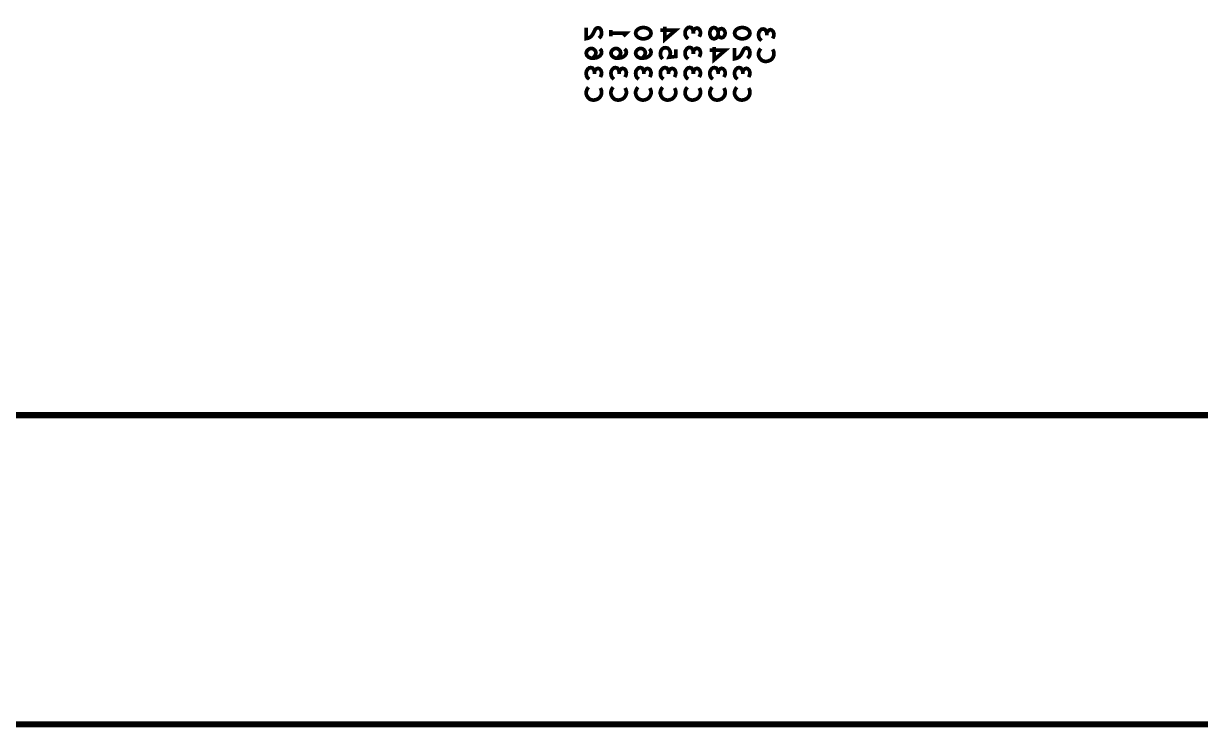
# Model space of a CAD drawing. Extents: x 0 to 200, y -10 to 130.
# Drawn here: x 123.34 to 161.43, y -10.1 to 12.66 of the extents above; entities that cross this region are included whole.
import ezdxf

# ---------------------------------------------------------------- set-up
doc = ezdxf.new("R2010")
doc.units = 0
doc.layers.add('MASK_BOTTOM_ART', color=6, linetype='CONTINUOUS')
doc.layers.add('SILK_BOTTOM_ART', color=5, linetype='CONTINUOUS')

msp = doc.modelspace()

# ---------------------------------------------------------------- linework, layer by layer
at = {"layer": 'MASK_BOTTOM_ART', "const_width": 0.2}
for points in [[(1, 0), (199, 0), (200, 1), (200, 119), (199, 120), (1, 120), (0, 119), (0, 1), (1, 0)], [(199, 0), (0, 0), (0, -10), (200, -10), (200, 0), (199, 0)]]:
    msp.add_lwpolyline(points, dxfattribs=at)
at = {"layer": 'SILK_BOTTOM_ART'}
for points, const_width in [([(1, 0), (199, 0), (200, 1), (200, 119), (199, 120), (1, 120), (0, 119), (0, 1), (1, 0)], 0.2), ([(141.965, 12.1953), (142.015, 12.2453), (142.04, 12.3036), (142.0483, 12.3703), (142.0316, 12.4536), (141.99, 12.5119), (141.94, 12.5286), (141.89, 12.5203), (141.8483, 12.4869), (141.765, 12.3203), (141.7066, 12.2453), (141.6233, 12.1953), (141.5483, 12.1786), (141.5483, 12.5286)], 0.12), ([(143.6483, 12.3536), (143.6316, 12.2869), (143.59, 12.2369), (143.54, 12.2036), (143.4733, 12.1786), (143.3983, 12.1703), (143.3233, 12.1786), (143.2566, 12.2036), (143.2066, 12.2369), (143.165, 12.2869), (143.1483, 12.3536), (143.165, 12.4203), (143.2066, 12.4703), (143.2566, 12.5036), (143.3233, 12.5286), (143.3983, 12.5369), (143.4733, 12.5286), (143.54, 12.5036), (143.59, 12.4703), (143.6316, 12.4203), (143.6483, 12.3536)], 0.12), ([(143.9483, 12.4536), (144.4483, 12.4536), (144.09, 12.1453), (144.09, 12.5619)], 0.12), ([(144.8483, 12.1703), (144.79, 12.2203), (144.7566, 12.2869), (144.7483, 12.3619), (144.7566, 12.4286), (144.7983, 12.4953), (144.8483, 12.5369), (144.8983, 12.5453), (144.9566, 12.5286), (144.9983, 12.4703), (145.015, 12.4119), (145.015, 12.3369)], 0.12), ([(145.015, 12.4119), (145.04, 12.4619), (145.0816, 12.5036), (145.1316, 12.5203), (145.1816, 12.5036), (145.2233, 12.4619), (145.2483, 12.3869), (145.24, 12.3119), (145.2066, 12.2369)], 0.12), ([(145.5483, 12.3536), (145.5566, 12.4119), (145.5816, 12.4786), (145.6233, 12.5203), (145.6816, 12.5369), (145.74, 12.5203), (145.79, 12.4703), (145.815, 12.3953), (145.815, 12.3119), (145.8316, 12.2619), (145.8733, 12.2203), (145.9316, 12.2036), (145.99, 12.2286), (146.0316, 12.2869), (146.0483, 12.3536), (146.0316, 12.4203), (145.99, 12.4786), (145.9316, 12.5036), (145.8733, 12.4869), (145.8316, 12.4453), (145.815, 12.3953), (145.815, 12.3119), (145.79, 12.2369), (145.74, 12.1869), (145.6816, 12.1703), (145.6233, 12.1869), (145.5816, 12.2286), (145.5566, 12.2953), (145.5483, 12.3536)], 0.12), ([(146.8483, 12.3536), (146.8316, 12.2869), (146.79, 12.2369), (146.74, 12.2036), (146.6733, 12.1786), (146.5983, 12.1703), (146.5233, 12.1786), (146.4566, 12.2036), (146.4066, 12.2369), (146.365, 12.2869), (146.3483, 12.3536), (146.365, 12.4203), (146.4066, 12.4703), (146.4566, 12.5036), (146.5233, 12.5286), (146.5983, 12.5369), (146.6733, 12.5286), (146.74, 12.5036), (146.79, 12.4703), (146.8316, 12.4203), (146.8483, 12.3536)], 0.12), ([(142.3483, 12.2536), (142.3483, 12.4536)], 0.12), ([(142.3483, 12.3536), (142.8483, 12.3536), (142.7483, 12.2536)], 0.12), ([(147.225, 12.1155), (147.1667, 12.1655), (147.1333, 12.2321), (147.125, 12.3071), (147.1333, 12.3738), (147.175, 12.4405), (147.225, 12.4821), (147.275, 12.4905), (147.3333, 12.4738), (147.375, 12.4155), (147.3917, 12.3571), (147.3917, 12.2821)], 0.12), ([(147.3917, 12.3571), (147.4167, 12.4071), (147.4583, 12.4488), (147.5083, 12.4655), (147.5583, 12.4488), (147.6, 12.4071), (147.625, 12.3321), (147.6167, 12.2571), (147.5833, 12.1821)], 0.12), ([(141.7566, 11.5429), (141.815, 11.6012), (141.8483, 11.6512), (141.865, 11.7179), (141.8483, 11.7762), (141.815, 11.8179), (141.765, 11.8512), (141.7066, 11.8595), (141.6566, 11.8512), (141.6066, 11.8179), (141.565, 11.7679), (141.5483, 11.7095), (141.565, 11.6429), (141.615, 11.5845), (141.69, 11.5512), (141.7733, 11.5429), (141.8816, 11.5595), (141.94, 11.5845), (141.9983, 11.6262), (142.04, 11.6845), (142.0483, 11.7429), (142.0316, 11.8012), (141.99, 11.8429)], 0.12), ([(142.5566, 11.5429), (142.615, 11.6012), (142.6483, 11.6512), (142.665, 11.7179), (142.6483, 11.7762), (142.615, 11.8179), (142.565, 11.8512), (142.5066, 11.8595), (142.4566, 11.8512), (142.4066, 11.8179), (142.365, 11.7679), (142.3483, 11.7095), (142.365, 11.6429), (142.415, 11.5845), (142.49, 11.5512), (142.5733, 11.5429), (142.6816, 11.5595), (142.74, 11.5845), (142.7983, 11.6262), (142.84, 11.6845), (142.8483, 11.7429), (142.8316, 11.8012), (142.79, 11.8429)], 0.12), ([(143.3566, 11.5429), (143.415, 11.6012), (143.4483, 11.6512), (143.465, 11.7179), (143.4483, 11.7762), (143.415, 11.8179), (143.365, 11.8512), (143.3066, 11.8595), (143.2566, 11.8512), (143.2066, 11.8179), (143.165, 11.7679), (143.1483, 11.7095), (143.165, 11.6429), (143.215, 11.5845), (143.29, 11.5512), (143.3733, 11.5429), (143.4816, 11.5595), (143.54, 11.5845), (143.5983, 11.6262), (143.64, 11.6845), (143.6483, 11.7429), (143.6316, 11.8012), (143.59, 11.8429)], 0.12), ([(144.0233, 11.5179), (143.9816, 11.5679), (143.9566, 11.6262), (143.9483, 11.7012), (143.965, 11.7762), (143.9983, 11.8345), (144.0566, 11.8762), (144.1233, 11.8845), (144.19, 11.8679), (144.2316, 11.8262), (144.265, 11.7679), (144.2733, 11.7095), (144.265, 11.6512), (144.2316, 11.5762), (144.4483, 11.6012), (144.4483, 11.8262)], 0.12), ([(144.8483, 11.5179), (144.79, 11.5679), (144.7566, 11.6345), (144.7483, 11.7095), (144.7566, 11.7762), (144.7983, 11.8429), (144.8483, 11.8845), (144.8983, 11.8929), (144.9566, 11.8762), (144.9983, 11.8179), (145.015, 11.7595), (145.015, 11.6845)], 0.12), ([(145.015, 11.7595), (145.04, 11.8095), (145.0816, 11.8512), (145.1316, 11.8679), (145.1816, 11.8512), (145.2233, 11.8095), (145.2483, 11.7345), (145.24, 11.6595), (145.2066, 11.5845)], 0.12), ([(145.5483, 11.8012), (146.0483, 11.8012), (145.69, 11.4929), (145.69, 11.9095)], 0.12), ([(146.765, 11.5429), (146.815, 11.5929), (146.84, 11.6512), (146.8483, 11.7179), (146.8316, 11.8012), (146.79, 11.8595), (146.74, 11.8762), (146.69, 11.8679), (146.6483, 11.8345), (146.565, 11.6679), (146.5066, 11.5929), (146.4233, 11.5429), (146.3483, 11.5262), (146.3483, 11.8762)], 0.12), ([(147.5833, 11.8297), (147.6083, 11.7797), (147.625, 11.7214), (147.625, 11.6547), (147.6, 11.5797), (147.5583, 11.5214), (147.5083, 11.4797), (147.425, 11.4464), (147.35, 11.4381), (147.275, 11.4547), (147.225, 11.4797), (147.175, 11.5297), (147.1417, 11.5881), (147.125, 11.6464), (147.125, 11.7047), (147.1417, 11.7631), (147.1667, 11.8131), (147.2, 11.8547)], 0.12), ([(141.6483, 10.8655), (141.59, 10.9155), (141.5566, 10.9821), (141.5483, 11.0571), (141.5566, 11.1238), (141.5983, 11.1905), (141.6483, 11.2321), (141.6983, 11.2405), (141.7566, 11.2238), (141.7983, 11.1655), (141.815, 11.1071), (141.815, 11.0321)], 0.12), ([(141.815, 11.1071), (141.84, 11.1571), (141.8816, 11.1988), (141.9316, 11.2155), (141.9816, 11.1988), (142.0233, 11.1571), (142.0483, 11.0821), (142.04, 11.0071), (142.0066, 10.9321)], 0.12), ([(142.4483, 10.8655), (142.39, 10.9155), (142.3566, 10.9821), (142.3483, 11.0571), (142.3566, 11.1238), (142.3983, 11.1905), (142.4483, 11.2321), (142.4983, 11.2405), (142.5566, 11.2238), (142.5983, 11.1655), (142.615, 11.1071), (142.615, 11.0321)], 0.12), ([(142.615, 11.1071), (142.64, 11.1571), (142.6816, 11.1988), (142.7316, 11.2155), (142.7816, 11.1988), (142.8233, 11.1571), (142.8483, 11.0821), (142.84, 11.0071), (142.8066, 10.9321)], 0.12), ([(143.2483, 10.8655), (143.19, 10.9155), (143.1566, 10.9821), (143.1483, 11.0571), (143.1566, 11.1238), (143.1983, 11.1905), (143.2483, 11.2321), (143.2983, 11.2405), (143.3566, 11.2238), (143.3983, 11.1655), (143.415, 11.1071), (143.415, 11.0321)], 0.12), ([(143.415, 11.1071), (143.44, 11.1571), (143.4816, 11.1988), (143.5316, 11.2155), (143.5816, 11.1988), (143.6233, 11.1571), (143.6483, 11.0821), (143.64, 11.0071), (143.6066, 10.9321)], 0.12), ([(144.0483, 10.8655), (143.99, 10.9155), (143.9566, 10.9821), (143.9483, 11.0571), (143.9566, 11.1238), (143.9983, 11.1905), (144.0483, 11.2321), (144.0983, 11.2405), (144.1566, 11.2238), (144.1983, 11.1655), (144.215, 11.1071), (144.215, 11.0321)], 0.12), ([(144.215, 11.1071), (144.24, 11.1571), (144.2816, 11.1988), (144.3316, 11.2155), (144.3816, 11.1988), (144.4233, 11.1571), (144.4483, 11.0821), (144.44, 11.0071), (144.4066, 10.9321)], 0.12), ([(144.8483, 10.8655), (144.79, 10.9155), (144.7566, 10.9821), (144.7483, 11.0571), (144.7566, 11.1238), (144.7983, 11.1905), (144.8483, 11.2321), (144.8983, 11.2405), (144.9566, 11.2238), (144.9983, 11.1655), (145.015, 11.1071), (145.015, 11.0321)], 0.12), ([(145.015, 11.1071), (145.04, 11.1571), (145.0816, 11.1988), (145.1316, 11.2155), (145.1816, 11.1988), (145.2233, 11.1571), (145.2483, 11.0821), (145.24, 11.0071), (145.2066, 10.9321)], 0.12), ([(145.6483, 10.8655), (145.59, 10.9155), (145.5566, 10.9821), (145.5483, 11.0571), (145.5566, 11.1238), (145.5983, 11.1905), (145.6483, 11.2321), (145.6983, 11.2405), (145.7566, 11.2238), (145.7983, 11.1655), (145.815, 11.1071), (145.815, 11.0321)], 0.12), ([(145.815, 11.1071), (145.84, 11.1571), (145.8816, 11.1988), (145.9316, 11.2155), (145.9816, 11.1988), (146.0233, 11.1571), (146.0483, 11.0821), (146.04, 11.0071), (146.0066, 10.9321)], 0.12), ([(146.4483, 10.8655), (146.39, 10.9155), (146.3566, 10.9821), (146.3483, 11.0571), (146.3566, 11.1238), (146.3983, 11.1905), (146.4483, 11.2321), (146.4983, 11.2405), (146.5566, 11.2238), (146.5983, 11.1655), (146.615, 11.1071), (146.615, 11.0321)], 0.12), ([(146.615, 11.1071), (146.64, 11.1571), (146.6816, 11.1988), (146.7316, 11.2155), (146.7816, 11.1988), (146.8233, 11.1571), (146.8483, 11.0821), (146.84, 11.0071), (146.8066, 10.9321)], 0.12), ([(142.0066, 10.5797), (142.0316, 10.5297), (142.0483, 10.4714), (142.0483, 10.4047), (142.0233, 10.3297), (141.9816, 10.2714), (141.9316, 10.2297), (141.8483, 10.1964), (141.7733, 10.1881), (141.6983, 10.2047), (141.6483, 10.2297), (141.5983, 10.2797), (141.565, 10.3381), (141.5483, 10.3964), (141.5483, 10.4547), (141.565, 10.5131), (141.59, 10.5631), (141.6233, 10.6047)], 0.12), ([(142.8066, 10.5797), (142.8316, 10.5297), (142.8483, 10.4714), (142.8483, 10.4047), (142.8233, 10.3297), (142.7816, 10.2714), (142.7316, 10.2297), (142.6483, 10.1964), (142.5733, 10.1881), (142.4983, 10.2047), (142.4483, 10.2297), (142.3983, 10.2797), (142.365, 10.3381), (142.3483, 10.3964), (142.3483, 10.4547), (142.365, 10.5131), (142.39, 10.5631), (142.4233, 10.6047)], 0.12), ([(143.6066, 10.5797), (143.6316, 10.5297), (143.6483, 10.4714), (143.6483, 10.4047), (143.6233, 10.3297), (143.5816, 10.2714), (143.5316, 10.2297), (143.4483, 10.1964), (143.3733, 10.1881), (143.2983, 10.2047), (143.2483, 10.2297), (143.1983, 10.2797), (143.165, 10.3381), (143.1483, 10.3964), (143.1483, 10.4547), (143.165, 10.5131), (143.19, 10.5631), (143.2233, 10.6047)], 0.12), ([(144.4066, 10.5797), (144.4316, 10.5297), (144.4483, 10.4714), (144.4483, 10.4047), (144.4233, 10.3297), (144.3816, 10.2714), (144.3316, 10.2297), (144.2483, 10.1964), (144.1733, 10.1881), (144.0983, 10.2047), (144.0483, 10.2297), (143.9983, 10.2797), (143.965, 10.3381), (143.9483, 10.3964), (143.9483, 10.4547), (143.965, 10.5131), (143.99, 10.5631), (144.0233, 10.6047)], 0.12), ([(145.2066, 10.5797), (145.2316, 10.5297), (145.2483, 10.4714), (145.2483, 10.4047), (145.2233, 10.3297), (145.1816, 10.2714), (145.1316, 10.2297), (145.0483, 10.1964), (144.9733, 10.1881), (144.8983, 10.2047), (144.8483, 10.2297), (144.7983, 10.2797), (144.765, 10.3381), (144.7483, 10.3964), (144.7483, 10.4547), (144.765, 10.5131), (144.79, 10.5631), (144.8233, 10.6047)], 0.12), ([(146.0066, 10.5797), (146.0316, 10.5297), (146.0483, 10.4714), (146.0483, 10.4047), (146.0233, 10.3297), (145.9816, 10.2714), (145.9316, 10.2297), (145.8483, 10.1964), (145.7733, 10.1881), (145.6983, 10.2047), (145.6483, 10.2297), (145.5983, 10.2797), (145.565, 10.3381), (145.5483, 10.3964), (145.5483, 10.4547), (145.565, 10.5131), (145.59, 10.5631), (145.6233, 10.6047)], 0.12), ([(146.8066, 10.5797), (146.8316, 10.5297), (146.8483, 10.4714), (146.8483, 10.4047), (146.8233, 10.3297), (146.7816, 10.2714), (146.7316, 10.2297), (146.6483, 10.1964), (146.5733, 10.1881), (146.4983, 10.2047), (146.4483, 10.2297), (146.3983, 10.2797), (146.365, 10.3381), (146.3483, 10.3964), (146.3483, 10.4547), (146.365, 10.5131), (146.39, 10.5631), (146.4233, 10.6047)], 0.12), ([(199, 0), (0, 0), (0, -10), (200, -10), (200, 0), (199, 0)], 0.2)]:
    msp.add_lwpolyline(points, dxfattribs=dict(at, const_width=const_width))

doc.saveas('drawing.dxf')
